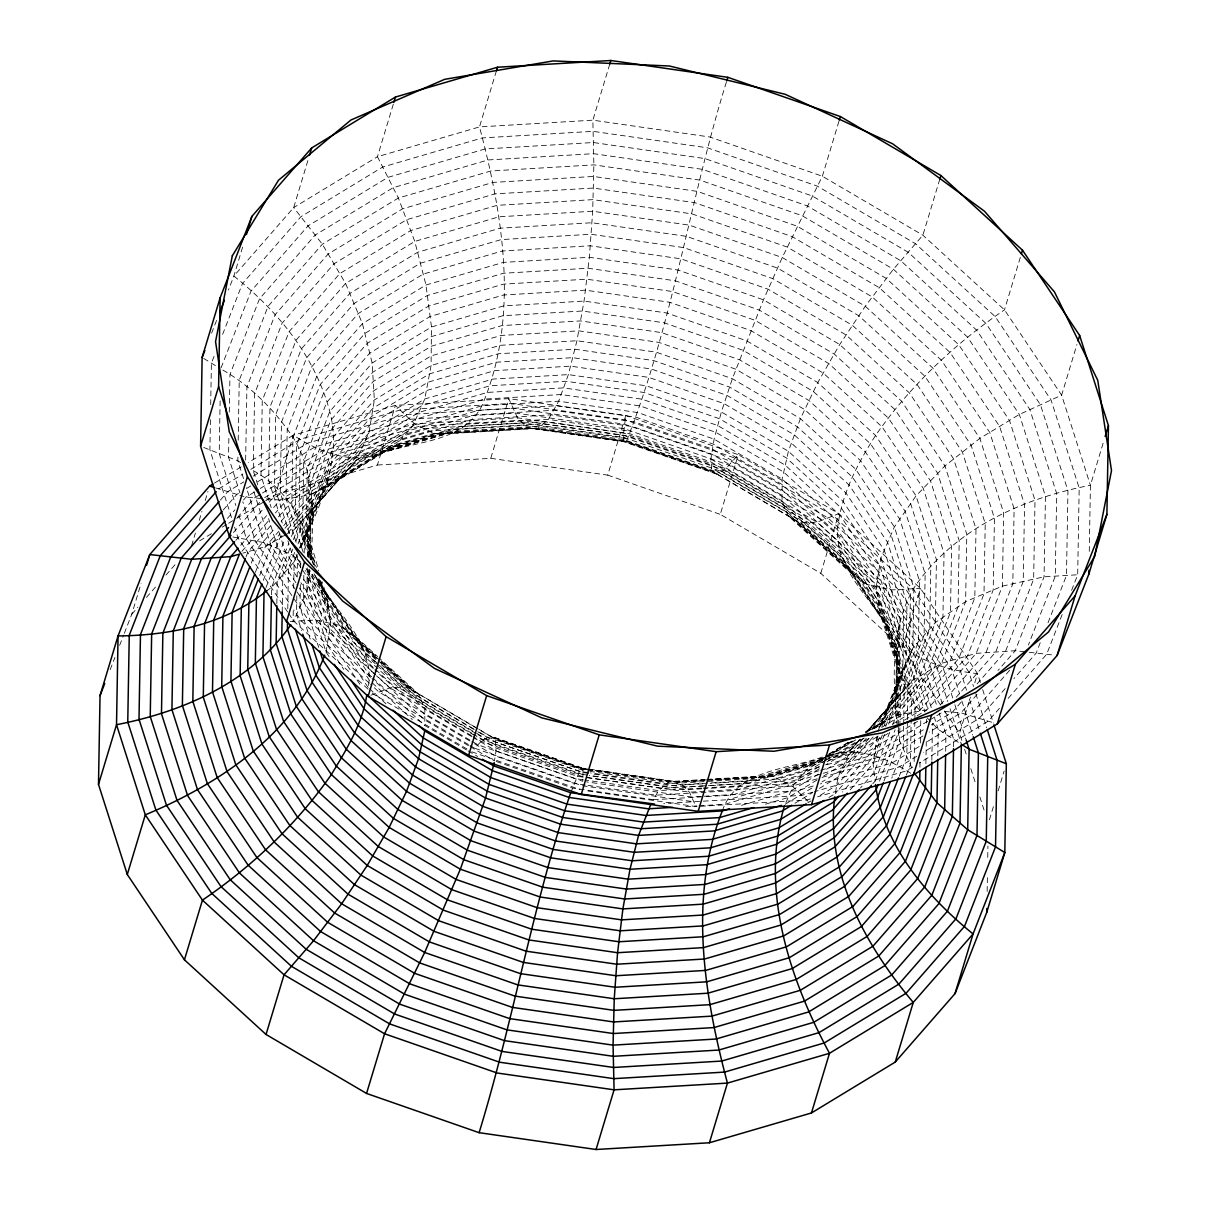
<?xml version="1.0" encoding="UTF-8"?>
<svg xmlns="http://www.w3.org/2000/svg" width="1210" height="1210" viewBox="0 0 1210 1210"><rect width="100%" height="100%" fill="white"/><g stroke="black" fill="none" stroke-linecap="round" stroke-linejoin="round"><path stroke-width="0.75" stroke-dasharray="5 3.75" d="M466.41 749.898L424.786 725.486L424.876 709.151L418.887 694.343L379.002 657.847M210.419 419.719L209.905 449.893L231.715 518.167M210.691 404.639L211.402 363.166L214.775 354.515M220.129 400.843L219.222 453.538L235.799 505.462M228.856 438.398L228.524 457.183L239.928 492.863M229.31 412.111L229.96 374.54L259.515 298.794L315.16 235.058L393.144 187.701L488.114 159.947L593.611 153.685L702.466 169.355L807.221 205.866L900.769 260.74L976.727 330.239L1029.907 409.63L1056.693 493.498L1055.271 576.126L1028.409 645.006M237.901 457.077L237.841 460.813L243.528 478.6M238.204 440.198L239.232 380.243L268.045 306.357L322.329 244.208L398.362 198.032L490.988 170.973L593.868 164.862L700.015 180.139L802.169 215.743L893.403 269.255L967.471 337.03L1019.334 414.455L1045.455 496.236L1044.064 576.822L1015.25 650.708L997.978 670.476M245.645 460.133L246.916 386.988L275.078 314.766L328.137 254.024L402.461 208.876L492.999 182.423L593.565 176.463L697.323 191.392L797.193 226.194L886.37 278.497L958.774 344.759L1009.473 420.43L1035.004 500.38L1033.642 579.151L1005.48 651.373L974.625 686.69M257.806 484.892L253.268 470.69L254.599 393.734L282.112 323.176L333.945 263.825L406.575 219.721L495.026 193.872L593.278 188.049L694.646 202.63L792.217 236.646L879.337 287.753L950.077 352.473L999.611 426.419L1024.552 504.525L1023.221 581.481L995.709 652.039L956.218 697.247M271.463 594.836L271.584 587.44L288.63 543.774M276.833 603.669L277.211 581.057L290.702 546.496M282.202 611.927L282.837 574.659L292.835 549.038M287.768 608.811L288.479 568.277L295.27 550.852M293.259 610.732L293.062 622L306.856 591.992L309.972 570.697M293.652 588.181L294.106 561.879L296.117 556.706M296.828 595.789L296.51 614.498L301.653 630.591M297.161 577.064L297.509 556.479M300.352 584.627L299.959 606.996L310.199 639.046M300.64 567.853L300.761 560.396M303.831 575.355L303.407 599.495L318.714 647.38M304.209 553.076L304.436 540.068L325.687 485.588L365.707 439.759L421.776 405.713L490.08 385.748L565.947 381.256L644.219 392.509L719.557 418.766L786.833 458.227L841.449 508.215L879.7 565.297L898.97 625.615L897.941 685.042M307.279 567.944L306.856 591.992L326.05 652.069L329.135 656.682M307.461 556.842L307.885 532.808L312.346 501.454L333.839 446.324L374.344 399.965L431.078 365.511L500.169 345.319L576.943 340.751L656.138 352.155L732.352 378.715L800.415 418.645L855.682 469.223L894.387 526.985L913.868 588L912.839 648.121L891.331 703.237L879.897 727.225M308.232 569.532L307.975 584.385L327.229 644.703L343.776 669.387M308.444 556.539L309.82 485.301L331.812 428.915L373.24 381.483L431.274 346.241L501.969 325.581L580.482 320.922L661.492 332.584L739.476 359.763L809.097 400.601L865.634 452.328L905.216 511.422L925.151 573.842L924.092 635.341L902.1 691.727L867.978 730.779M309.215 569.32L309.079 576.777L328.424 637.322L360.595 685.344M309.397 558.143L310.108 517.124L331.449 462.432L371.621 416.421L427.916 382.239L496.493 362.198L572.648 357.676L651.237 368.99L726.862 395.352L794.395 434.965L849.239 485.149L887.626 542.458L906.971 603.004L905.942 662.656L884.616 717.348L874.875 728.511M310.35 559.822L311.227 509.289L332.644 454.385L372.982 408.193L429.505 373.875L498.339 353.759L574.795 349.221L653.687 360.565L729.615 387.034L797.405 426.812L852.46 477.179L891.014 534.714L910.419 595.502L909.391 655.381L881.485 727.21M311.333 559.686C313.012 518.213 315.991 474.093 292.971 437.294C274.156 409.63 250.137 385.113 220.674 368.853L250.969 291.217L308.005 225.907L387.911 177.371L485.24 148.936L593.369 142.523L704.901 158.571L812.273 195.99L908.135 252.224L985.984 323.448L1040.479 404.805L1067.946 490.761L1066.479 575.446L1047.633 623.755M897.109 724.699L898.168 663.201L878.233 600.78L838.651 541.687L782.114 489.959L712.493 449.122L634.524 421.942L553.514 410.281L474.986 414.939L404.291 435.6L346.257 470.841L304.844 518.273L295.512 542.201M898.47 727.119L898.365 732.776L879.504 781.146M898.501 725.229L899.438 670.582L879.277 607.465L839.256 547.707L782.084 495.404L711.677 454.098L632.83 426.616L550.913 414.833L471.507 419.537L400.026 440.425L310.758 494.724L283.775 525.594M899.862 727.891L899.635 740.838L883.966 781.025M899.892 726.045L900.724 677.963L895.627 648.424L876.131 587.41L837.441 529.647L782.174 479.084L714.112 439.154L637.882 412.58L558.687 401.191L481.928 405.743L412.822 425.935L356.103 460.39L294.075 529.798L286.906 534.003M903.613 726.227L903.22 748.808L891.77 778.151M903.643 724.336L904.324 684.815L883.572 619.853L842.387 558.37L783.551 504.54L711.102 462.038L629.971 433.77L545.665 421.64L463.959 426.48L390.406 447.972L330.012 484.65L288.131 532.597M907.409 721.432L906.804 756.779L899.272 776.094M907.44 719.572L907.923 691.666L886.809 625.57L844.898 563.013L785.048 508.245L711.329 465.003L628.777 436.235L543.018 423.893L459.876 428.824L385.037 450.695L323.599 488.008L287.042 529.859M914.155 761.483L914.836 722.188M914.866 720.328L915.123 705.354L893.298 637.005L880.335 614.151L876.131 587.41L880.88 557.931L894.387 526.985L916.046 495.858L944.949 465.895L979.873 438.368L1019.334 414.455L1061.639 395.171L1076.915 344.532M919.948 767.201L920.039 761.619M920.356 743L920.75 720.676M925.892 763.676L926.27 741.458M926.588 722.945L926.663 719.254M931.836 760.258L932.471 723.414M937.795 755.766L938.249 729.433L934.286 717.031M945.675 751.274L945.963 734.379L939.157 713.083M953.541 746.812L953.677 739.31L944.602 710.905M987.148 891.422L987.421 876.312M987.738 857.421L987.935 846.092M1071.606 590.314L1077.687 574.75L1079.184 488.023L1051.051 399.996L995.24 316.657L915.516 243.709L817.325 186.113L707.351 147.786L593.112 131.346L482.367 137.91L382.678 167.04L300.836 216.756L242.423 283.639L222.186 335.503M1089.272 551.397L1090.422 485.286L1104.064 440.077M378.185 660.69L407.074 687.129L490.08 735.831L583.054 768.229L582.766 781.327L478.011 744.815L471.552 741.034M877.174 736.3L873.091 763.676L875.117 781.085L872.682 783.868M326.05 652.069L330.799 622.59L326.609 595.849L322.072 581.677M980.372 682.47L977.559 673.637L920.417 588.332L838.802 513.66L738.297 454.703L725.803 468.678L716.849 474.169L711.798 470.917L710.875 459.089L714.112 439.154L721.372 411.975L732.352 378.715L763.465 299.823L782.25 257.533L822.361 176.236L839.286 120.168M828.88 797.481L835.308 793.578L838.016 777.107L850.842 749.61L859.433 739.779M386.05 703.872L368.158 687.492C376.446 641.86 332.039 609.946 313.647 572.995L326.609 595.849M124.358 633.269L131.784 614.211L141.071 583.477M242.605 247.143L233.878 276.062L228.478 289.931M191.588 545.74L195.4 533.081M199.226 520.421L201.964 511.376M205.231 500.532L207.969 491.487M307.869 160.582L293.682 207.591L233.878 276.062C277.801 310.925 315.144 356.511 329.785 411.506C342.188 459.15 320.665 505.009 300.988 547.343L322.329 492.651L362.501 446.641L418.796 412.444L487.358 392.418L563.527 387.896L642.117 399.209L717.742 425.557L785.275 465.185L840.118 515.354L878.505 572.678L897.85 633.223L896.822 692.876L884.162 725.35M265.701 500.728L275.366 494.86L293.38 435.192L395.428 405.365L508.79 398.635L625.736 415.469L738.297 454.703L720.283 514.371L820.788 573.328L902.403 648.015L940.835 705.4M393.28 104.272L377.459 156.71L293.682 207.591L322.329 244.208L345.576 283.442L362.41 323.615L372.151 363.015L374.344 399.965L368.914 432.893L356.103 460.39L294.075 529.798L291.353 536.786M275.366 494.86L377.414 465.033L395.428 405.365L414.622 423.908L433.649 433.422L451.708 433.498L537.709 428.401L626.417 441.166L711.798 470.917L793.957 519.256L858.616 578.425L903.885 646.004L924.984 712.04M496.418 70.846L479.493 126.899C503.284 216.348 519.74 317.867 481.928 405.743C461.524 445.129 409.842 440.38 374.298 456.125C345.425 462.477 317.247 450.71 293.38 435.192L248.262 462.583M377.414 465.033L490.761 458.318L508.79 398.635L517.502 417.813L527.273 427.871L623.876 441.771L716.849 474.169M609.779 64.115L592.855 120.168L593.868 164.862L592.688 211.236L589.361 257.291L584.037 301.093L576.943 340.751L568.367 374.601L558.687 401.191L548.327 419.386L537.709 428.401L527.273 427.871L433.649 433.422L349.357 458.045L280.16 500.078L272.749 508.563M490.761 458.318L607.707 475.137L625.736 415.469L623.649 433.074L623.876 441.771L626.417 441.166C672.624 325.112 689.594 199.832 726.726 80.949M820.788 573.328L838.802 513.66L817.037 522.206L799.87 522.871L715.579 473.352L624.511 441.62L529.889 428.007L438.171 433.437L355.604 457.577L287.814 498.732L275.411 512.949M939.807 179.141L922.882 235.194L893.403 269.255L865.271 306.236L839.71 344.548L817.778 382.557L800.415 418.645L788.391 451.285L782.174 479.084L782.053 500.849L788.043 515.657L849.949 572.3L867.267 584.551L914.473 655.003L931.458 708.168M902.403 648.015L920.417 588.332L891.104 589.981L867.267 584.551L799.87 522.871L788.043 515.657M1020.317 257.427L1004.481 309.866C954.614 343.821 910.132 385.854 875.571 435.449C857.179 464.141 840.92 495.208 837.441 529.647C836.276 572.542 875.223 601.461 893.298 637.005C914.987 660.675 946.507 670.264 977.559 673.637L973.732 686.297M961.799 740.384L959.545 733.305L970.465 697.141M989.417 819.805L993.788 805.346M998.159 790.871L1004.164 770.982M570.727 792.731L580.528 768.834L583.054 768.229L679.657 782.129L703.993 780.692M211.584 333.219L217.664 317.64M110.171 669.629L114.889 657.514M119.624 645.384L123.677 634.993M246.038 556.872L248.08 551.639L272.371 523.824M251.272 563.179L256.732 549.159L275.048 528.195M255.355 572.39L265.398 546.663L278.875 531.22M259.711 575.4L272.568 542.443L279.994 533.928M263.296 580.361L279.737 538.223L282.172 535.44M266.034 587.5L284.879 539.191M293.395 539.584L299.46 524.036L341.341 476.075M297.993 543.88L310.214 512.511L351.172 465.623L408.556 430.76L478.464 410.341L556.101 405.743L636.203 417.268L713.295 444.13L782.144 484.514L838.046 535.667L877.19 594.095L896.897 655.82L895.854 716.622L892.451 725.334M299.475 548.1L315.598 506.763L329.044 478.54L368.914 432.893L424.77 398.967L492.803 379.093L568.367 374.601L646.337 385.824L721.372 411.975L788.391 451.285L842.795 501.076L880.88 557.931L900.074 618.008L899.06 677.192L894.583 708.546L888.548 724.049M300.216 547.752L330.254 470.478L370.275 424.649L426.344 390.603L494.648 370.638L570.515 366.146L648.787 377.399L724.125 403.656L791.4 443.132L846.017 493.105L884.253 550.202L903.522 610.505L902.811 669.251L881.243 724.412L878.823 727.18M877.885 731.46L899.06 677.192L912.839 648.121L935.345 622.56L965.625 601.597L1002.394 586.124L1044.064 576.822L1077.687 574.75M878.052 735.998L876.69 739.522L836.67 785.351L817.431 797.027M879.489 737.313L875.495 747.568L835.308 793.578M882.317 735.03L874.285 755.615L842.508 792.005M885.659 726.454L895.702 700.711L896.746 640.831L877.326 580.044L838.772 522.508L783.732 472.127L715.927 432.363L639.999 405.894L561.107 394.536L484.65 399.073L415.817 419.189L359.294 453.508L318.956 499.7M884.51 734.394L873.091 763.676L849.768 790.372M889.728 732.307L874.104 772.373L860.446 788.012M875.117 781.085L895.113 729.827M906.32 775.141L910.389 764.735L911.523 698.503L890.061 631.287L847.423 567.656L786.545 511.951L711.571 467.967M1040.237 642.722L1036.199 653.082L1013.874 678.644M1062.168 614.514L1046.665 654.277L1006.886 699.819M722.294 810.927C736.814 768.698 788.663 769.938 823.632 756.507M785.895 802.608L794.108 784.065L811.169 764.735L822.392 757.929M297.539 554.619L294.106 561.879L271.584 587.44L267.047 590.586M496.221 761.498L572.421 788.058L653.43 799.719L658.603 790.614L669.236 781.599L704.749 779.497M220.341 500.123L227.782 491.608L243.77 481.898M131.784 614.211L137.879 607.223M146.425 597.438L157.406 584.869M165.951 575.083L176.947 562.499M223.26 509.954L236.873 494.376L240.049 492.455M227.465 518.334L234.861 509.864M243.497 499.972L245.963 497.159L258.637 489.46M237.236 517.668L254.508 497.885L260.982 493.952M233.439 532.536L260.589 501.439M235.814 540.341L262.978 509.244M269.149 502.18L271.615 499.352L342.521 456.276L428.885 431.047L524.837 425.36L623.815 439.593L719.088 472.792L804.166 522.705L873.227 585.912L921.596 658.104L936.888 705.99M240.654 545.317L266.578 515.626M241.909 551.306L269.195 520.043M278.451 516.867L295.467 497.401L361.835 457.093L442.678 433.467L532.491 428.128L625.146 441.469L714.323 472.55M281.143 521.207L303.105 496.055L368.067 456.609L447.201 433.483L535.092 428.264L625.782 441.317L713.068 471.734M284.955 528.256L317.171 491.366L379.668 453.402L455.792 431.168L540.356 426.147L627.597 438.701M865.558 732.746L912.854 680.202L941.546 663.337L976.167 653.37L1015.25 650.708L1023.978 651.691M859.478 740.127L855.757 744.377L827.065 761.801M868.16 730.174L896.716 697.489L918.466 641.723L919.509 580.921L899.801 519.196L860.658 460.768L804.756 409.63L735.922 369.231L658.815 342.37L578.713 330.844L501.076 335.442L431.168 355.876L373.799 390.724L332.826 437.627L311.091 493.377L310.032 554.18L313.42 564.767M868.054 731.112L907.485 685.964L929.719 628.943L930.792 566.764L910.631 503.632L870.595 443.889L813.438 391.571L743.031 350.28L664.184 322.798L582.267 311.015L502.861 315.719L431.38 336.607L372.695 372.241L330.799 420.218L308.565 477.224L307.491 539.418L316.445 567.475M863.532 738.297L847.635 756.492L825.023 770.21M872.077 728.496L887.974 710.3M866.345 738.266L844.429 763.359L823.526 776.064M869.113 738.297L841.222 770.241L821.998 781.917M873.06 736.996L838.016 777.107L818.867 788.739M917.12 715.791L926.769 709.922L976.167 653.37L1002.394 586.124L1003.65 512.798L979.873 438.368L932.683 367.916L865.271 306.236L782.25 257.533L689.277 225.136L592.688 211.236L499.049 216.787L414.773 241.41L345.576 283.442L296.178 339.995L269.951 407.226L268.68 480.567L282.278 523.098M940.261 705.006L985.938 652.704L1012.815 583.81L1014.101 508.654L989.75 432.393L941.38 360.202L872.304 296.995L787.241 247.082L691.969 213.883L592.976 199.635L497.038 205.337L410.674 230.565L339.753 273.626L289.145 331.585L262.267 400.48L260.982 475.621L271.176 507.55M961.058 702.223L952.421 712.115L931.413 724.881M977.014 694.48L960.967 712.841L929.295 732.095M1009.639 670.295L970.057 715.624L925.514 742.683M1005.192 688.581L979.147 718.392L923.215 752.363M999.43 708.349L988.237 721.16L919.237 763.071M470.009 745.451L474.88 748.309L481.126 741.322L490.08 735.831L495.132 739.083L580.528 768.834L586.063 769.636M866.814 732.625L912.854 680.202L935.345 622.56L936.434 559.67L916.046 495.858L875.571 435.449L817.778 382.557L746.585 340.796L666.861 313.012L584.037 301.093L503.753 305.858L431.486 326.972L372.151 363.015L329.785 411.506L307.31 469.162L306.221 532.037L310.985 559.731M214.442 483.123L241.819 466.5M218.692 488.84L242.756 474.214M250.788 469.344L300.534 439.139L400.223 410.008L510.968 403.429L625.207 419.87L735.166 458.197L833.357 515.793L913.081 588.741L968.908 672.079L973.505 686.448M253.359 476.075L307.688 443.087L405.017 414.637L513.146 408.224L624.693 424.271L732.05 461.691L827.912 517.925L905.761 589.164L960.256 670.521L966.548 690.214M246.416 488.583L251.196 485.679M257.564 481.822L314.842 447.019L409.812 419.28L515.324 413.018L624.163 428.673L728.934 465.185L822.482 520.073L898.425 589.572L951.62 668.964L959.591 693.935M260.226 488.492L321.996 450.967L414.622 423.908L517.502 417.813L623.649 433.074L725.803 468.678L817.037 522.206L891.104 589.981L942.968 667.391L954.327 702.949M262.585 492.984L328.833 452.737L419.371 426.283L519.952 420.324L623.694 435.252L723.565 470.055L812.742 522.372L885.145 588.62L935.844 664.305L947.763 701.603M264.672 497.628L335.684 454.506L424.135 428.673L522.387 422.834L623.755 437.415L721.326 471.431L808.446 522.538L879.186 587.258L928.72 661.205L942.333 703.812M199.635 540.84L212.537 533.02M222.201 527.152L227.026 524.217M228.645 523.234L235.088 519.317M236.691 518.334L264.082 501.711M828.805 754.027L848.059 742.335M865.694 731.626L896.186 715.276L926.769 709.922M822.891 758.171L816.538 762.028L742.97 783.52L661.265 788.36L576.973 776.23L495.828 747.962L476.513 736.618M829.243 754.299L851.492 740.792M865.8 732.111L876.917 725.35L920.023 675.997L942.923 617.312L944.027 553.318L923.275 488.371L882.075 426.873L823.254 373.058L750.805 330.557L669.659 302.273L585.368 290.143L503.662 294.983L430.094 316.491L369.715 353.154L326.609 402.522L303.725 461.192L302.606 525.185L315.507 565.569M825.054 757.399L851.84 741.125M869.158 730.598L883.345 721.992L927.208 671.777L950.485 612.078L951.604 546.965L930.505 480.869L888.594 418.312L828.744 363.545L755.025 320.302L672.473 291.534L586.699 279.192L503.557 284.123L428.718 305.994L367.28 343.307L323.418 393.522L300.14 453.221L299.006 518.334L313.844 564.783M852.899 741.019L827.262 756.598C855.243 744.861 886.643 757.868 910.691 773.235M872.138 729.343L889.758 718.634L934.377 667.557L958.063 606.83L959.197 540.613L937.72 473.382L895.097 409.751L834.219 354.046L759.245 310.062L675.271 280.796L588.03 268.242L503.466 273.263L427.342 295.497L364.845 333.461L320.242 384.538L296.556 445.265L295.406 511.497L310.668 559.247M822.77 759.94L806.904 769.575L735.423 790.463L656.017 795.167L587.137 785.26M829.107 756.084L856.453 739.401M873.938 728.798L896.186 715.276L941.546 663.337L965.625 601.597L966.79 534.245L944.949 465.895L901.601 401.191L839.71 344.548L763.465 299.823L678.069 270.057L589.361 257.291L503.375 262.388L425.965 285.015L362.41 323.615L317.05 375.554L292.971 437.294L291.807 504.646L309.049 558.612M826.823 759.714L802.638 774.4L731.944 795.061L705.778 796.603M828.427 758.731L860.673 739.159L850.842 749.61L825.628 764.917M864.212 737.994L838.863 753.391L824.479 757.596M881.651 727.422L903.825 713.945L950.198 660.841L974.821 597.725L976.001 528.891L953.692 459.014L909.375 392.872L846.092 334.973L768.153 289.25L680.867 258.819L590.193 245.781L502.301 250.999L423.167 274.11L358.205 313.571L311.832 366.66L287.209 429.777L286.029 498.626L303.196 552.365M819.094 766.656L798.373 779.24L728.481 799.659M868.81 738.523L845.094 752.907L825.341 758.685M892.511 724.125L911.478 712.599L958.849 658.361L984.002 593.868L985.227 523.522L962.419 452.132L917.15 384.553L852.49 325.384L772.857 278.678L683.68 247.596L591.024 234.256L501.212 239.595L420.369 263.22L354.001 303.529L306.614 357.782L281.461 422.26L280.251 492.606L296.783 544.364M819.321 768.758L794.108 784.065L725.002 804.257L698.79 805.815M877.159 736.754L851.341 752.423L824.418 760.303M904.596 720.086L919.116 711.268L967.516 655.865L993.198 589.996L994.438 518.167L971.146 445.25L924.909 376.234L858.888 315.81L777.561 268.106L686.478 236.358L591.856 222.746L500.138 228.191L417.571 252.315L349.781 293.486L301.396 348.888L275.714 414.743L274.458 486.586L289.81 534.593M818.565 774.143L791.128 790.811L738.584 806.163M888.155 733.381L857.572 751.955L773.281 776.578L711.495 780.238M817.083 779.966L788.134 797.556L764.675 804.408M917.588 721.417L864.409 753.724L826.627 764.765M785.154 804.287L813.982 786.772M927.737 721.19L871.26 755.494L820.713 770.256M929.356 720.207L943.876 711.389L960.967 712.841L994.302 723.005M794.94 803.274L812.485 792.626M923.336 729.781L878.097 757.263L787.559 783.717L703.751 788.678M807.826 802.865L811.033 800.914M922.958 735.937L884.933 759.033L819.034 778.287M919.146 746.54L892.088 762.981L820.41 783.914M916.832 756.25L899.242 766.913L814.527 791.673M912.824 766.974L906.396 770.861L817.582 796.815M285.469 534.85L265.398 546.663L242.892 553.136M374.298 456.125L395.761 445.265L468.043 424.135L548.327 419.386L631.151 431.289M825.916 757.279L811.169 764.735L738.902 785.865L703.418 787.967M370.85 695.266L389.907 687.794L407.074 687.129L418.887 694.343M825.432 755.978L832.631 753.875M823.632 757.657L751.138 778.832L706.035 781.509M821.892 759.305L747.054 781.176L710.104 783.369M823.541 759.214L764.251 776.533L706.247 779.981M822.618 760.818L768.773 776.563L707.003 780.223M819.427 766.868L778.045 778.953L682.092 784.64L586.85 770.936M818.898 770.785L782.794 781.327L704.931 785.955M817.249 778.801L792.323 786.092L689.428 792.187L585.156 777.183M813.241 786.016L797.118 790.72L702.919 796.316M812.727 792.202L801.912 795.363L663.776 803.5M810.337 798.933L806.707 799.991L695.977 806.571L585.413 790.659M706.625 779.376L755.221 776.502L773.281 776.578L792.323 786.092L809.112 802.321M705.506 779.739L671.837 781.736L588.559 769.757M707.366 779.618L759.744 776.517M704.386 780.087L674.439 781.872L581.798 768.531L492.606 737.45M705.127 780.329L677.055 781.993L591.705 769.711M704.159 781.63L666.574 783.853L590.48 772.903M702.723 783.808L663.927 786.107L589.346 775.383M703.086 786.061L684.542 787.166L590.556 773.644M701.558 788.073L658.603 790.614L584.99 780.027M701.891 788.799L686.993 789.676L590.646 775.822M701.029 796.422L691.606 796.982L586.457 781.857M653.43 799.719L703.902 796.724M685.692 806.586L696.915 805.921M290.188 621.456L315.84 620.019L339.662 625.449L356.98 637.7L377.626 656.591M261.36 498.475L245.963 497.159L239.898 495.298M266.487 498.913L280.16 500.078L310.758 494.724L336.425 481.293L395.761 445.265L412.822 425.935L424.77 398.967L431.078 365.511L431.486 326.972L425.965 285.015L414.773 241.41L398.362 198.032L377.459 156.71L479.493 126.899L592.855 120.168L709.801 137.002L822.361 176.236L922.882 235.194L1004.481 309.866L1061.639 395.171L1090.422 485.286C1022.586 498.308 953.646 529.118 913.868 588C890.167 628.474 892.935 678.054 896.852 723.081M1029.211 652.281L1051.898 654.867M589.845 769.454L582.433 768.38L491.351 736.648M586.714 769.484L581.163 768.683L493.877 738.266M587.909 769.893L669.236 781.599L679.657 782.129L689.428 792.187L695.977 806.571M588.62 772.63L579.333 771.299L495.374 742.033L475.802 730.568M588.71 773.371L583.175 772.585L485.603 738.569L474.32 731.944M587.47 775.111L578.153 773.765L495.601 744.997L477.965 734.652M583.144 779.769L575.779 778.711L496.055 750.911L473.412 737.631M585.277 784.987L574.1 783.384L495.253 755.902L471.25 741.821M582.252 785.729L693.799 801.776M232.834 536.983L263.977 542.609L292.457 554.997L300.398 561.742M215.667 487.917L236.873 494.376M607.707 475.137L720.283 514.371M583.114 770.407L487.842 737.208L479.825 732.489M583.235 774.748L483.365 739.945L473.639 734.243M583.296 776.926L481.126 741.322L472.989 736.542M474.88 748.309L580.482 785.109M471.764 751.803L579.953 789.51M203.688 447.458L237.841 460.813L244.012 464.761M710.875 459.089L782.053 500.849L839.861 553.726L898.591 641.497L920.916 711.374L915.123 705.354L900.724 677.963L880.335 614.151M473.397 728.722L402.779 687.295L376.522 663.277M474.184 729.6L420.384 698.049L381.649 662.596M472.702 731.006L398.483 687.462L327.744 622.742L300.912 582.691M476.362 733.714L421.882 701.755L381.513 664.819M472.021 733.29L394.188 687.628L374.707 669.795M474.895 735.68L423.379 705.46L364.558 651.63L323.357 590.147L320 579.605M471.355 735.574L389.907 687.794L373.436 672.745M471.794 736.678L424.876 709.151L376.703 665.077M469.949 740.081L384.462 689.927L372.03 678.568M469.646 740.883L424.846 714.596L374.646 668.676M468.391 744.498L379.017 692.075L370.683 684.436M468.542 745.693L424.816 720.041L376.552 675.876M470.161 746.63L494.436 760.878L496.055 750.911L495.132 739.083L410.024 688.929L378.382 659.979M466.939 748.975L373.572 694.207L369.443 690.426M468.013 750.835L477.617 756.477M203.673 358.417L216.046 366.01M958.29 742.274L938.249 729.433L926.694 717.394M253.268 470.69C290.869 490.579 309.034 531.568 318.669 571.029M796.906 521.071L862.942 581.496L909.179 650.511L928.493 710.966M790.992 517.457L854.275 575.355M352.654 634.645L376.038 656.032M381.543 661.068L415.938 692.543M379.97 660.524L348.329 631.575L305.101 567.067M381.347 661.779L412.973 690.744M376.113 657.544L359.506 642.344L316.884 578.713M377.006 658.724L343.988 628.504L305.117 570.47M339.662 625.449L376.809 659.435M375.947 659.722L362.032 646.987L320.121 584.43L318.411 579.076M375.145 662.021L333.703 624.088L302.167 577.004M375.327 663.821L367.069 656.274L309.382 570.031M373.255 667.391L367.674 662.293L327.653 602.535L320.937 581.496M373.315 668.525L321.784 621.38L296.964 584.309M372.075 671.489L315.84 620.019L296.132 590.601M375.176 674.62L368.279 668.313L301.895 569.078M371.621 676.829L368.884 674.333L329.755 615.905L317.927 578.879M372.982 678.069L424.786 725.486M370.653 677.298L308.505 620.428L292.865 597.09M372.257 682.879L412.323 719.542M369.292 683.166L301.184 620.836L293.833 609.885M368.082 689.171L293.849 621.259L288.676 613.53M944.995 711.601L959.545 733.305M300.912 564.193L297.751 559.489L296.057 554.165M300.851 567.52L292.457 554.997L287.935 540.809M301.108 575.431L285.333 551.896L277.967 528.83M369.489 680.353L330.799 622.59L316.46 577.73M296.783 576.52L278.209 548.795L268.575 518.621M368.158 687.492L329.619 629.956L310.758 570.969M295.921 582.766L271.085 545.695L253.495 490.625M295.089 589.058L263.977 542.609L246.356 487.494M291.822 595.532L255.325 541.036L242.787 501.787M288.6 602.066L246.674 539.478L239.232 516.201M287.647 611.988L238.022 537.921L234.589 527.136M911.811 767.927L899.635 740.838L897.366 726.318M982.641 689.534L993.365 723.111M975.789 693.633L986.694 727.77M969.407 699.168L979.707 731.4M961.874 701.074L972.704 734.984M954.887 704.734L966.245 740.293M964.627 749.217L966.321 754.511M970.828 768.652L975.351 782.779M979.858 796.921L984.38 811.048M950.031 708.712L961.375 744.241M308.762 546.799L315.024 566.416M319.016 578.909L328.696 609.22"/><path stroke-width="1.5" d="M993.924 724.881L1006.342 763.752L1004.814 852.536L986.8 912.204L955.038 993.607L895.249 1062.078L811.456 1112.958L709.423 1142.769L596.061 1149.5L479.115 1132.681L366.554 1093.447L266.034 1034.474L184.434 959.802L127.292 874.497L98.494 784.398L100.037 695.614L118.051 635.946L149.798 554.543L209.602 486.072L212.824 484.106M200.588 446.248L202.13 357.464L220.144 297.796L251.892 216.393L311.696 147.922L395.473 97.042L497.522 67.231L610.868 60.5L727.815 77.319L840.39 116.553L940.896 175.526L1022.51 250.198L1079.653 335.503L1108.436 425.602L1106.893 514.386L1088.879 574.054L1057.132 655.457L997.327 723.928L913.55 774.808L811.517 804.635L698.155 811.366L581.208 794.531L468.648 755.297L368.127 696.34L286.528 621.668L229.371 536.363L200.588 446.248L218.602 386.58L220.144 297.796M271.433 596.696L270.495 650.33L290.884 714.142L331.358 774.551L389.166 827.443L460.344 869.203L540.068 896.988L622.893 908.907L703.176 904.142L775.459 883.028L834.794 846.985L877.144 798.494L883.285 782.779M276.787 605.544L276.137 643.236L296.314 706.368L336.335 766.111L393.492 818.429L463.899 859.72L542.761 887.202L624.678 898.985L704.084 894.281L775.549 873.393L834.234 837.759L876.131 789.782L878.158 784.609M282.202 611.927L281.779 636.158L301.729 698.578L341.311 757.672L397.833 809.399L467.468 850.237L545.438 877.416L626.447 889.078L704.976 884.419L775.655 863.759L833.69 828.517L871.457 785.275M287.556 621.713L287.42 629.079L307.143 690.804L346.272 749.232L402.174 800.37L471.023 840.769L548.115 867.63L628.217 879.156L705.869 874.558L775.761 854.124L833.145 819.276L859.206 789.434M919.887 770.921L919.721 780.223L895.097 843.34L848.724 896.428L783.762 935.89L704.644 959.001L616.737 964.219L526.063 951.181L438.776 920.75L360.837 875.027L297.554 817.128L253.253 750.986L230.929 681.109L232.123 612.275L249.895 566.688M925.832 767.367L925.468 787.74L900.316 852.218L852.944 906.472L786.56 946.78L705.717 970.405L615.905 975.744L523.264 962.404L434.072 931.322L354.439 884.616L289.795 825.447L244.511 757.868L221.717 686.478L222.927 616.132L245.358 558.612M931.806 762.103L931.231 795.257L905.534 861.112L857.149 916.514L789.374 957.685L706.806 981.809L615.073 987.254L520.451 973.642L429.384 941.894L348.056 894.19L282.021 833.766L235.784 764.75L212.491 691.833L213.731 620.004L239.429 554.135L230.777 556.63L191.679 559.292L149.798 554.543L146.531 565.388M937.735 759.517L936.979 802.774L910.752 870.005L861.369 926.558L792.172 968.59L707.88 993.213L614.241 998.764L517.653 984.864L424.68 952.467L341.659 903.764L274.262 842.084L227.056 771.632L203.28 697.202L204.55 623.876L230.777 556.63L238.173 548.145M945.6 755.04L944.662 809.52L917.785 878.415L867.177 936.374L796.271 979.434L709.892 1004.663L613.954 1010.365L514.976 996.117L419.704 962.918L334.625 913.005L265.565 849.798L217.195 777.606L192.829 701.346L194.129 626.19L220.991 557.296L234.574 541.747M953.51 748.688L952.346 816.266L924.818 886.824L872.985 946.175L800.37 990.279L711.919 1016.128L613.652 1021.951L512.284 1007.37L414.727 973.354L327.592 922.247L256.868 857.527L207.334 783.581L182.377 705.475L183.708 628.519L211.221 557.961L230.974 535.349M961.375 744.241L960.014 823.012L931.851 895.234L878.793 955.976L804.468 1001.124L713.93 1027.577L613.364 1033.537L509.607 1018.608L409.736 983.806L320.559 931.503L248.171 865.241L197.472 789.57L171.926 709.62L173.287 630.849L201.45 558.627L228.599 527.545M986.8 912.204L986.861 908.423M1088.879 574.054L1088.955 570.288M494.179 762.542L485.558 798.025L460.344 869.203L424.68 952.467L384.568 1033.764L366.554 1093.447M834.764 796.876C825.129 872.954 865.664 945.993 913.263 1002.409L895.249 1062.078M419.235 725.864L424.755 730.916L418.554 758.715L406.515 791.355L389.166 827.443L367.235 865.453L341.659 903.764L313.541 940.745L284.048 974.806L266.034 1034.474M246.432 234.483L251.892 216.393M98.494 784.398L116.523 724.714L118.051 635.946C170.534 635.401 225.378 624.33 267.047 590.586M309.503 155.152L311.696 147.922M127.292 874.497L145.306 814.829L116.523 724.714C183.058 711.767 251.151 682.243 290.808 624.829M229.371 536.363L247.4 476.695L218.602 386.58M393.84 102.472L395.473 97.042M184.434 959.802L202.448 900.134C252.33 866.178 296.798 824.146 331.358 774.551C346.363 749.655 362.531 723.928 366.827 694.646L421.655 744.815L489.188 784.443L564.828 810.791L643.402 822.104L719.572 817.582L753.86 807.569M286.528 621.668L304.542 561.985L247.4 476.695M496.418 70.846L497.522 67.231M368.127 696.34L386.141 636.672L304.542 561.985M609.779 64.115L610.868 60.5M468.648 755.297L486.662 695.629L386.141 636.672M726.726 80.949L727.815 77.319M479.115 1132.681C513.524 1020.469 532.808 904.006 570.727 792.731L654.534 804.045M581.208 794.531L599.222 734.863L716.169 751.682L829.531 744.967L931.564 715.14L1015.356 664.26L1075.146 595.789L1106.893 514.386M839.286 120.168L840.39 116.553M596.061 1149.5L614.075 1089.832L613.062 1045.138L614.241 998.764L617.569 952.709L622.893 908.907L630.002 869.249L638.562 835.399L650.829 804.257M698.155 811.366L716.169 751.682M939.807 179.141L940.896 175.526M709.423 1142.769L727.437 1083.101C704.19 995.83 688.082 897.381 722.294 810.927L729.539 808.809M811.517 804.635L829.531 744.967M1021.406 253.813L1022.51 250.198M811.456 1112.958L829.485 1053.29L913.263 1002.409L973.067 933.938L1004.814 852.536L967.697 829.758L936.979 802.774L913.973 772.706M913.55 774.808L931.564 715.14M1078.004 340.918L1079.653 335.503M997.327 723.928L1015.356 664.26M1105.153 436.462L1108.436 425.602M955.038 993.607L973.067 933.938C926.558 896.232 883.542 845.805 875.526 784.564M1057.132 655.457L1075.146 595.789M202.13 357.464L204.823 350.537M219.691 312.437L224.425 300.322M100.037 695.614L104.756 683.484M254.69 574.1L241.304 608.403L240.14 675.755L261.98 744.105L305.328 808.809L367.235 865.453L443.48 910.177L528.861 939.943L617.569 952.709L703.554 947.611L780.964 924.984L844.519 886.385L889.879 834.446L913.293 774.415M258.35 578.879L248.882 603.17L247.732 669.387L269.21 736.618L311.832 800.249L372.71 855.954L447.7 899.938L531.659 929.204L618.9 941.758L703.464 936.737L779.588 914.503L842.084 876.539L886.703 825.462L905.64 776.88M261.935 583.87L256.444 597.921L255.325 663.035L276.44 729.131L318.351 791.688L378.201 846.455L451.905 889.698L534.472 918.466L620.231 930.808L703.373 925.877L778.212 904.006L839.649 866.693L883.512 816.478L898.576 777.848M265.368 589.24L264.022 592.688L262.918 656.682L283.669 721.629L324.855 783.127L383.676 836.942L456.125 879.443L537.27 907.727L621.562 919.857L703.282 915.017L776.835 893.509L837.229 856.846L880.335 807.478L890.424 781.599M324.704 655.154C294.922 733.457 219.796 783.793 145.306 814.829L202.448 900.134L284.048 974.806L384.568 1033.764L497.128 1072.998L614.075 1089.832L727.437 1083.101L829.485 1053.29C789.661 979.177 759.577 889.592 784.413 805.981M216.212 491.683L160.264 555.723L129.258 635.25L127.761 721.977L155.878 810.004L211.705 893.343L291.428 966.291L389.62 1023.887L499.579 1062.214L613.818 1078.654L724.563 1072.09L824.252 1042.959L906.093 993.244L964.521 926.361L995.528 846.834L997.025 760.107L987.269 729.569M219.101 501.545L170.746 556.918L140.466 634.554L138.999 719.239L166.451 805.194L220.961 886.552L298.794 957.775L394.657 1014.01L502.029 1051.429L613.576 1067.477L721.689 1061.064L819.019 1032.629L898.939 984.093L955.976 918.783L986.256 841.147L987.723 756.462L980.281 733.184M222.035 511.376L181.213 558.112L151.658 633.874L150.237 716.501L177.023 800.37L230.218 879.761L306.16 949.26L399.708 1004.134L504.479 1040.645L613.319 1056.315L718.816 1050.053L813.801 1022.299L891.77 974.942L947.43 911.206L976.984 835.46L978.406 752.817L973.279 736.769M224.984 521.162L191.679 559.292L162.866 633.178L161.475 713.764L187.595 795.545L239.474 872.97L313.541 940.745L404.76 994.257L506.93 1029.861L613.062 1045.138L715.957 1039.027L808.567 1011.968L884.601 965.792L938.884 903.643L967.697 829.758L969.089 749.187L966.245 740.293M838.832 796.21L833.947 801.807L777.44 836.125L708.606 856.241L632.134 860.779L553.257 849.435L477.33 822.966L409.524 783.188L354.469 732.821L315.931 675.286L302.787 634.161M847.318 793.185L832.586 810.034L775.867 844.489L706.761 864.681L630.002 869.249L550.807 857.845L474.577 831.285L406.515 791.355L351.248 740.777L312.558 683.015L295.361 629.185M791.748 805.225L782.174 811.033L714.142 830.907L638.562 835.399L560.608 824.176L485.558 798.025L418.554 758.715L364.149 708.924L334.293 664.366M806.223 803.833L780.586 819.397L712.297 839.362L636.43 843.854L558.158 832.601L482.82 806.344L415.544 766.868L360.928 716.895L322.677 659.798L319.848 650.935M824.055 800.415L779.013 827.761L710.452 847.802L634.282 852.324L555.708 841.01L480.067 814.648L412.534 775.035L357.691 724.851L319.304 667.542L311.908 644.385M781.554 805.346L716.849 824.252L640.982 828.744L562.711 817.491L487.373 791.234L420.097 751.773L365.48 701.785L351.006 680.186M672.578 807.372L648.242 808.809L569.048 797.42L492.818 770.846L424.755 730.916M722.294 810.927L645.822 815.464L566.93 804.106L491.003 777.637L423.213 737.873L392.932 710.164M209.602 486.072L214.14 487.448M486.662 695.629L599.222 734.863M570.727 792.731L493.635 765.87L482.427 759.29M1006.342 763.752L969.089 749.187L962.918 745.239M232.32 255.809L215.546 341.643L229.28 431.849L272.628 520.315L342.596 600.992L434.435 668.389L541.898 717.908L657.65 746.177L773.795 751.274L882.423 732.852L976.137 692.15L1048.541 631.953L1094.717 556.373L1111.506 470.554L1097.757 380.333L1054.424 291.867L984.441 211.19L892.602 143.793L785.139 94.274L669.402 66.005L553.257 60.908L444.614 79.346L350.9 120.032L278.497 180.23L232.32 255.809"/></g></svg>
